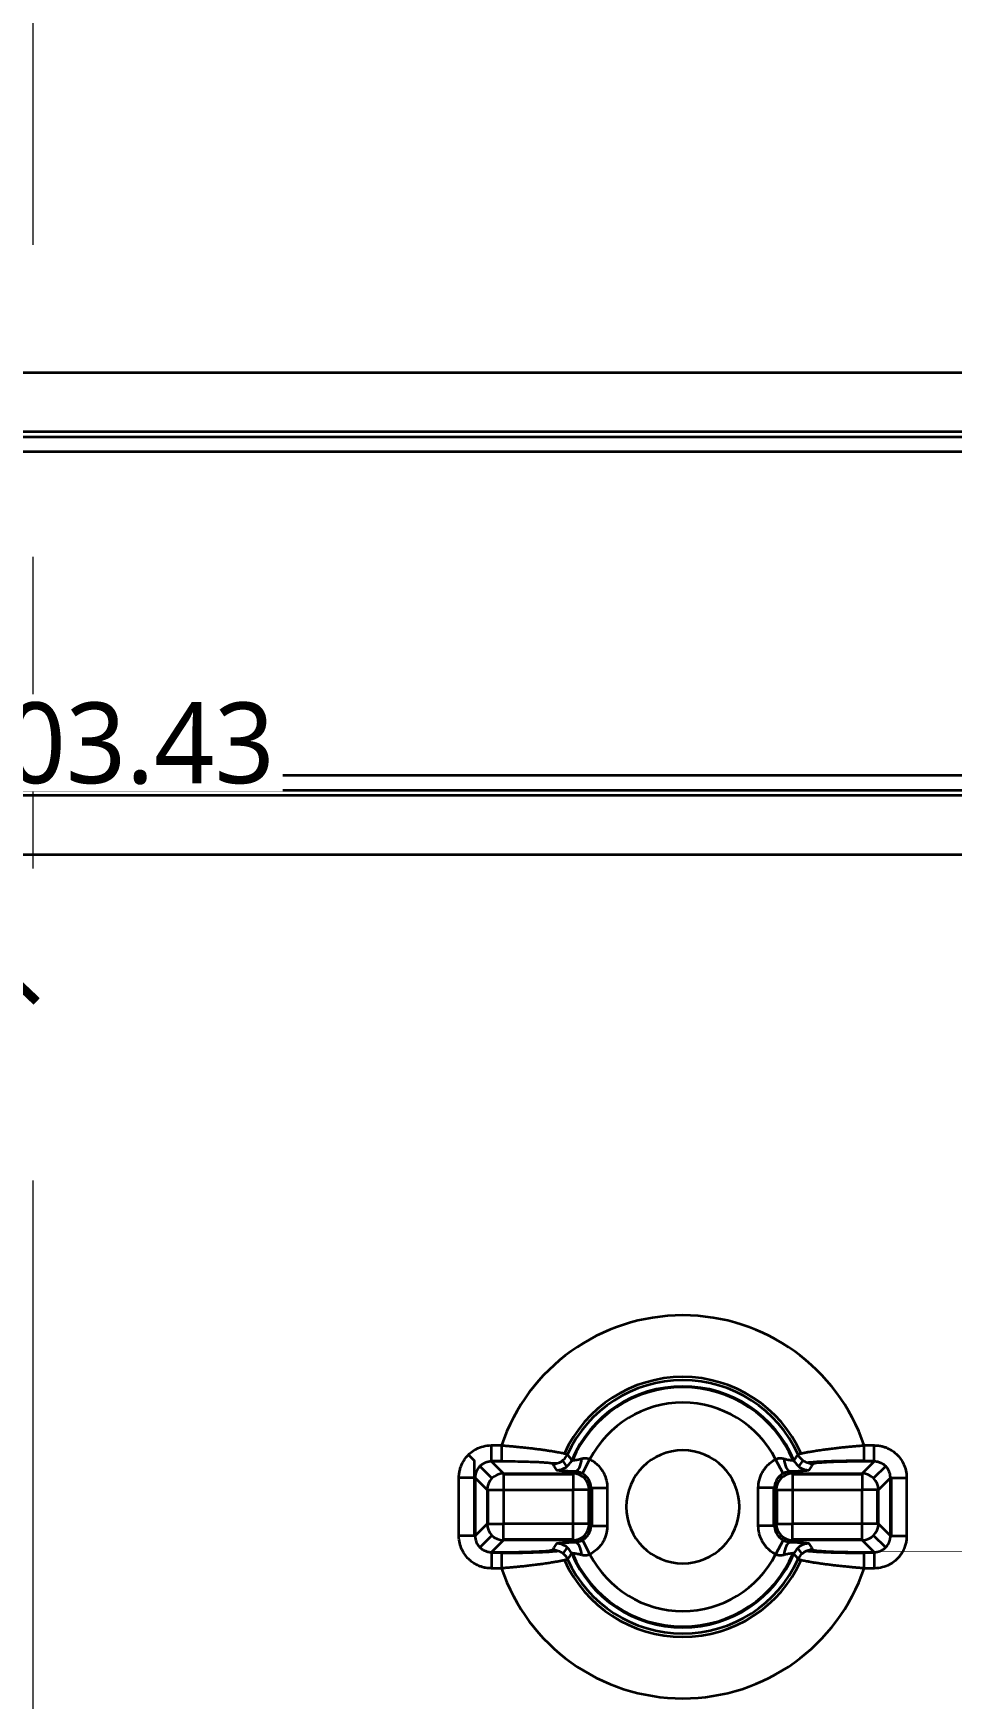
# Model space of a CAD drawing. Header units: millimetres. Extents: x -467 to 269, y 332 to 784.
# Drawn here: x -231.7 to -203.3, y 650.7 to 702.3 of the extents above; entities that cross this region are included whole.
import ezdxf

# ---------------------------------------------------------------- set-up
doc = ezdxf.new("R2010")
doc.units = ezdxf.units.MM
doc.linetypes.add('CENTER', pattern=[50.8, 31.75, -6.35, 6.35, -6.35])
doc.layers.add('1', color=7, linetype='Continuous', true_color=0xffffff)
doc.layers.add('10', color=7, linetype='Continuous', true_color=0xffffff)
doc.layers.add('dim', color=82, linetype='Continuous', lineweight=9)
doc.styles.add('Capful-A', font='')
doc.styles.get('Capful-A').set_extended_font_data('Microsoft YaHei')
doc.dimstyles.new('Capful-A-1.0', dxfattribs={"dimtxt": 2.5, "dimasz": 2.5, "dimexe": 1.5, "dimexo": 1, "dimgap": 1.5, "dimtad": 0, "dimdsep": 46, "dimtxsty": 'Capful-A', "dimcen": 0, "dimclrt": 2, "dimazin": 2, "dimtfac": 1, "dimtmove": 0, "dimatfit": 3, "dimfxl": 0, "dimtolj": 1, "dimtzin": 0, "dimarcsym": 0})
doc.dimstyles.new('Capful-A-2.5', dxfattribs={"dimscale": 2.5, "dimtxt": 2.5, "dimasz": 2.5, "dimexe": 1.5, "dimexo": 1, "dimgap": 1.5, "dimtad": 0, "dimdsep": 46, "dimtxsty": 'Capful-A', "dimcen": 0, "dimclrt": 7, "dimazin": 2, "dimtfac": 1, "dimtmove": 0, "dimatfit": 3, "dimfxl": 0, "dimtolj": 1, "dimtzin": 0, "dimarcsym": 0})

# ---------------------------------------------------------------- blocks, each defined once
blk = doc.blocks.new('*D29')
at = {"layer": 'Defpoints', "color": 0, "transparency": 16777216}
for p in [(-243.057, 681.502), (-240.517, 679.094)]:
    blk.add_point(p, dxfattribs=at)
at = {"layer": 'dim', "color": 0, "lineweight": -2, "transparency": 16777216}
for p, q in [((-244.509, 682.877), (-245.961, 684.253)), ((-243.057, 681.502), (-240.517, 679.094)), ((-237.613, 676.343), (-239.065, 677.719))]:
    blk.add_line(p, q, dxfattribs=at)
at = {"layer": 'dim', "color": 0, "transparency": 16777216}
blk.add_solid([(-244.28, 683.119), (-244.739, 682.635), (-243.057, 681.502)], dxfattribs=at)
at = {"layer": 'dim', "color": 2, "transparency": 16777216, "insert": (-234.819, 673.697), "char_height": 2.5, "attachment_point": 5, "rotation": 316.5464, "style": 'Capful-A', "bg_fill": 3, "box_fill_scale": 1.1, "bg_fill_color": 256, "bg_fill_true_color": 13158600, "bg_fill_transparency": 0}
blk.add_mtext('\\A1;∅3.5', dxfattribs=at)
at = {"layer": 'dim', "color": 0, "transparency": 16777216}
blk.add_solid([(-238.836, 677.961), (-239.294, 677.477), (-240.517, 679.094)], dxfattribs=at)
blk = doc.blocks.new('*D33')
at = {"layer": 'Defpoints', "color": 0, "transparency": 16777216}
for p in [(-231.737, 766.87), (-231.737, 576.87)]:
    blk.add_point(p, dxfattribs=at)
at = {"layer": 'dim', "color": 0, "lineweight": -2, "transparency": 16777216}
blk.add_line((-231.737, 768.12), (-231.737, 777.097), dxfattribs=at)
at = {"layer": 'dim', "color": 7, "transparency": 16777216, "insert": (-231.737, 780.409), "char_height": 6.25, "attachment_point": 5, "rotation": 90, "style": 'Capful-A', "bg_fill": 3, "box_fill_scale": 1.1, "bg_fill_color": 256, "bg_fill_true_color": 13158600, "bg_fill_transparency": 0}
blk.add_mtext('\\A1;0', dxfattribs=at)
at = {"layer": 'Defpoints', "color": 0, "transparency": 16777216}
blk.add_point((-231.737, 777.097), dxfattribs=at)
blk = doc.blocks.new('*D34')
at = {"layer": 'Defpoints', "color": 0, "transparency": 16777216}
for p in [(-236.946, 680.298), (-231.737, 576.87)]:
    blk.add_point(p, dxfattribs=at)
at = {"layer": 'dim', "color": 0, "lineweight": -2, "transparency": 16777216}
blk.add_line((-236.447, 680.298), (-234.811, 680.298), dxfattribs=at)
at = {"layer": 'dim', "color": 2, "transparency": 16777216, "insert": (-229.361, 680.298), "char_height": 2.5, "attachment_point": 5, "style": 'Capful-A', "bg_fill": 3, "box_fill_scale": 1.1, "bg_fill_color": 256, "bg_fill_true_color": 13158600, "bg_fill_transparency": 0}
blk.add_mtext('\\A1;103.43', dxfattribs=at)
at = {"layer": 'Defpoints', "color": 0, "transparency": 16777216}
blk.add_point((-234.811, 680.298), dxfattribs=at)
blk = doc.blocks.new('*D38')
at = {"layer": 'Defpoints', "color": 0, "transparency": 16777216}
for p in [(-186.512, 680.298), (-231.737, 576.87)]:
    blk.add_point(p, dxfattribs=at)
at = {"layer": 'dim', "color": 0, "lineweight": -2, "transparency": 16777216}
blk.add_line((-186.012, 680.298), (-179.258, 680.298), dxfattribs=at)
at = {"layer": 'dim', "color": 2, "transparency": 16777216, "insert": (-173.808, 680.298), "char_height": 2.5, "attachment_point": 5, "style": 'Capful-A', "bg_fill": 3, "box_fill_scale": 1.1, "bg_fill_color": 256, "bg_fill_true_color": 13158600, "bg_fill_transparency": 0}
blk.add_mtext('\\A1;103.43', dxfattribs=at)
at = {"layer": 'Defpoints', "color": 0, "transparency": 16777216}
blk.add_point((-179.258, 680.298), dxfattribs=at)
blk = doc.blocks.new('*D39')
at = {"layer": 'Defpoints', "color": 0, "transparency": 16777216}
for p in [(-186.512, 680.298), (-231.737, 576.87)]:
    blk.add_point(p, dxfattribs=at)
at = {"layer": 'dim', "color": 0, "lineweight": -2, "transparency": 16777216}
blk.add_line((-186.512, 680.798), (-186.512, 688.288), dxfattribs=at)
at = {"layer": 'dim', "color": 2, "transparency": 16777216, "insert": (-186.512, 692.926), "char_height": 2.5, "attachment_point": 5, "rotation": 90, "style": 'Capful-A', "bg_fill": 3, "box_fill_scale": 1.1, "bg_fill_color": 256, "bg_fill_true_color": 13158600, "bg_fill_transparency": 0}
blk.add_mtext('\\A1;45.23', dxfattribs=at)
at = {"layer": 'Defpoints', "color": 0, "transparency": 16777216}
blk.add_point((-186.512, 688.288), dxfattribs=at)

msp = doc.modelspace()

# ---------------------------------------------------------------- linework, layer by layer
at = {"layer": '1', "color": 1, "linetype": 'CENTER', "lineweight": 18, "ltscale": 1.52}
msp.add_line((-231.737, 386.87), (-231.737, 766.87), dxfattribs=at)
at = {"layer": '10', "color": 7, "linetype": 'Continuous', "lineweight": 35}
for p, q in [((-287.829, 691.784), (-175.645, 691.784)), ((-175.645, 689.942), (-287.829, 689.942)), ((-175.645, 689.782), (-287.829, 689.782)), ((-175.645, 689.324), (-287.829, 689.324)), ((-192.43, 679.312), (-236.99, 679.312)), ((-237.287, 678.854), (-192.336, 678.854)), ((-192.294, 678.693), (-237.367, 678.693)), ((-191.424, 676.852), (-239.087, 676.852)), ((-218.271, 658.29), (-218.088, 658.107)), ((-218.088, 655.781), (-218.088, 658.107)), ((-217.562, 658.584), (-217.251, 658.584)), ((-217.562, 658.107), (-217.251, 658.107)), ((-217.251, 658.584), (-217.251, 658.082)), ((-215.221, 657.929), (-215.35, 658.117)), ((-214.743, 657.708), (-214.509, 658.152)), ((-208.531, 657.708), (-208.765, 658.152)), ((-207.924, 658.118), (-208.053, 657.929)), ((-206.023, 658.584), (-205.712, 658.584)), ((-206.023, 658.082), (-206.023, 658.584)), ((-206.023, 658.107), (-205.712, 658.107)), ((-205.712, 658.082), (-205.712, 658.584)), ((-217.917, 657.936), (-217.545, 657.563)), ((-217.562, 658.082), (-217.19, 657.71)), ((-217.251, 658.082), (-217.562, 658.082)), ((-217.19, 657.71), (-215.033, 657.71)), ((-217.19, 657.71), (-217.19, 657.209)), ((-215.033, 657.685), (-217.19, 657.685)), ((-215.536, 658.024), (-215.701, 658.021)), ((-215.033, 657.71), (-214.972, 657.772)), ((-215.033, 657.71), (-215.033, 657.209)), ((-214.679, 657.563), (-214.622, 657.619)), ((-208.652, 657.62), (-208.595, 657.563)), ((-208.302, 657.772), (-208.241, 657.71)), ((-208.241, 657.71), (-206.084, 657.71)), ((-208.241, 657.71), (-208.241, 657.209)), ((-206.084, 657.685), (-208.241, 657.685)), ((-206.084, 657.71), (-205.712, 658.082)), ((-206.084, 657.71), (-206.084, 657.209)), ((-205.712, 658.082), (-206.023, 658.082)), ((-205.357, 657.936), (-205.73, 657.563)), ((-218.565, 655.781), (-218.565, 657.58)), ((-218.063, 657.58), (-218.565, 657.58)), ((-218.063, 657.58), (-217.692, 657.209)), ((-218.063, 657.58), (-218.063, 655.781)), ((-217.692, 657.209), (-217.692, 656.152)), ((-217.692, 657.209), (-217.19, 657.209)), ((-217.667, 657.209), (-217.667, 656.152)), ((-217.19, 657.209), (-215.033, 657.209)), ((-217.19, 657.209), (-217.19, 656.152)), ((-214.531, 657.209), (-215.033, 657.209)), ((-215.033, 656.152), (-215.033, 657.209)), ((-214.556, 657.209), (-214.556, 656.152)), ((-214.531, 657.209), (-214.476, 657.264)), ((-214.531, 656.152), (-214.531, 657.209)), ((-214.476, 656.097), (-214.476, 657.264)), ((-214.476, 657.264), (-213.974, 657.264)), ((-214.451, 657.264), (-214.451, 656.097)), ((-213.974, 657.264), (-213.974, 656.097)), ((-209.3, 656.097), (-209.3, 657.264)), ((-208.798, 657.264), (-209.3, 657.264)), ((-208.823, 656.097), (-208.823, 657.264)), ((-208.798, 657.264), (-208.743, 657.209)), ((-208.798, 657.264), (-208.798, 656.097)), ((-208.743, 657.209), (-208.743, 656.152)), ((-208.743, 657.209), (-208.241, 657.209)), ((-208.718, 656.152), (-208.718, 657.209)), ((-208.241, 657.209), (-206.084, 657.209)), ((-208.241, 657.209), (-208.241, 656.152)), ((-206.084, 656.152), (-206.084, 657.209)), ((-205.582, 657.209), (-206.084, 657.209)), ((-205.607, 656.152), (-205.607, 657.209)), ((-205.582, 657.209), (-205.211, 657.58)), ((-205.582, 656.152), (-205.582, 657.209)), ((-205.211, 657.58), (-204.709, 657.58)), ((-205.211, 655.781), (-205.211, 657.58)), ((-205.186, 657.58), (-205.186, 655.781)), ((-204.709, 657.58), (-204.709, 655.781)), ((-217.692, 656.152), (-218.063, 655.781)), ((-217.692, 656.152), (-217.19, 656.152)), ((-217.19, 655.65), (-217.19, 656.152)), ((-215.033, 656.152), (-217.19, 656.152)), ((-215.033, 655.65), (-215.033, 656.152)), ((-214.531, 656.152), (-215.033, 656.152)), ((-214.476, 656.097), (-214.531, 656.152)), ((-214.476, 656.097), (-213.974, 656.097)), ((-208.798, 656.097), (-209.3, 656.097)), ((-208.743, 656.152), (-208.798, 656.097)), ((-208.743, 656.152), (-208.241, 656.152)), ((-206.084, 656.152), (-208.241, 656.152)), ((-208.241, 655.65), (-208.241, 656.152)), ((-205.582, 656.152), (-206.084, 656.152)), ((-206.084, 655.65), (-206.084, 656.152)), ((-205.211, 655.781), (-205.582, 656.152)), ((-218.063, 655.781), (-218.565, 655.781)), ((-217.917, 655.425), (-217.545, 655.798)), ((-217.19, 655.65), (-217.562, 655.279)), ((-217.19, 655.675), (-215.033, 655.675)), ((-215.033, 655.65), (-217.19, 655.65)), ((-214.972, 655.589), (-215.033, 655.65)), ((-214.743, 655.653), (-214.509, 655.209)), ((-214.622, 655.741), (-214.679, 655.798)), ((-208.531, 655.653), (-208.765, 655.209)), ((-208.595, 655.798), (-208.652, 655.741)), ((-208.241, 655.65), (-208.302, 655.589)), ((-208.241, 655.675), (-206.084, 655.675)), ((-206.084, 655.65), (-208.241, 655.65)), ((-205.712, 655.279), (-206.084, 655.65)), ((-205.357, 655.425), (-205.73, 655.798)), ((-205.211, 655.781), (-204.709, 655.781)), ((-217.562, 655.279), (-217.251, 655.279)), ((-217.562, 655.279), (-217.562, 654.777)), ((-217.251, 655.254), (-217.562, 655.254)), ((-217.251, 655.279), (-217.251, 654.777)), ((-215.342, 655.237), (-215.206, 655.419)), ((-208.089, 655.4), (-207.949, 655.223)), ((-206.023, 655.279), (-205.712, 655.279)), ((-206.023, 654.777), (-206.023, 655.279)), ((-205.712, 655.254), (-206.023, 655.254)), ((-217.251, 654.777), (-217.562, 654.777)), ((-205.712, 654.777), (-206.023, 654.777))]:
    msp.add_line(p, q, dxfattribs=at)
for radius, start, end in [(5.927, 18.7286, 161.2714), (4.02, 24.2769, 155.7194), (3.92, 24.4228, 155.5772), (3.729, 22.7647, 157.2348), (3.704, 22.8464, 157.1536), (3.227, 27.1239, 152.8762), (1.75, 0, 180), (1.75, 180, 0), (4.02, 204.2769, 335.7194), (3.92, 204.4228, 335.5772), (3.729, 202.7647, 337.2348), (3.704, 202.8464, 337.1536), (3.227, 207.1239, 332.8762), (5.927, 198.7286, 341.2714)]:
    msp.add_arc((-211.637, 656.68), radius, start, end, dxfattribs=at)
for centre, major_axis, ratio, start_param, end_param in [((-215.663, 658.509), (-0.422, -0.272), 0.998062, 0.99941, 2.142183), ((-215.538, 658.318), (-0.418, -0.278), 0.998026, 0.984969, 2.156617), ((-214.972, 658.274), (-0.013, -0.502), 0.433613, 0.058113, 1.379274), ((-208.302, 658.274), (0.013, -0.502), 0.433613, 4.903911, 6.225073), ((-207.736, 658.318), (0.418, -0.278), 0.998026, 4.126565, 5.298213), ((-217.19, 657.209), (0.355, 0.355), 0.997265, 0.786768, 2.354825), ((-215.033, 657.209), (-0.355, 0.355), 0.997265, 3.92836, 5.496418), ((-208.241, 657.209), (0.355, 0.355), 0.997265, 0.786768, 2.354825), ((-206.084, 657.209), (-0.355, 0.355), 0.997265, 3.92836, 5.496418), ((-217.19, 656.152), (0.355, -0.355), 0.997265, 3.92836, 5.496418), ((-215.033, 656.152), (-0.355, -0.355), 0.997265, 0.786768, 2.354825), ((-208.241, 656.152), (0.355, -0.355), 0.997265, 3.92836, 5.496418), ((-206.084, 656.152), (-0.355, -0.355), 0.997265, 0.786768, 2.354825), ((-215.538, 655.043), (-0.418, 0.278), 0.998026, 4.126565, 5.298213), ((-214.972, 655.087), (-0.013, 0.502), 0.433613, 4.903911, 6.225073), ((-208.302, 655.087), (0.013, 0.502), 0.433613, 0.058113, 1.379274), ((-207.736, 655.043), (0.418, 0.278), 0.998026, 0.984969, 2.156617), ((-207.611, 654.852), (0.422, 0.272), 0.998062, 0.99941, 2.142183)]:
    msp.add_ellipse(centre, major_axis=major_axis, ratio=ratio, start_param=start_param, end_param=end_param, dxfattribs=at)
for points, degree in [([(-218.565, 657.58), (-218.565, 657.614), (-218.562, 657.686), (-218.543, 657.805), (-218.504, 657.934), (-218.441, 658.072), (-218.347, 658.214), (-218.215, 658.351), (-218.04, 658.472), (-217.817, 658.561), (-217.651, 658.584), (-217.562, 658.584)], 3), ([(-215.206, 658.301), (-215.192, 658.281), (-215.163, 658.242), (-215.12, 658.183), (-215.09, 658.143), (-215.075, 658.123)], 3), ([(-215.075, 658.123), (-215.075, 658.122), (-215.071, 658.119), (-215.051, 658.118), (-215.014, 658.121), (-214.956, 658.129), (-214.873, 658.145), (-214.8, 658.162), (-214.76, 658.173)], 3), ([(-214.76, 658.173), (-214.744, 658.177), (-214.71, 658.184), (-214.659, 658.188), (-214.606, 658.185), (-214.555, 658.173), (-214.524, 658.16), (-214.509, 658.152)], 3), ([(-209.3, 657.264), (-209.3, 657.298), (-209.296, 657.37), (-209.277, 657.488), (-209.24, 657.617), (-209.177, 657.755), (-209.082, 657.897), (-208.947, 658.037), (-208.831, 658.117), (-208.765, 658.152)], 3), ([(-208.765, 658.152), (-208.751, 658.159), (-208.722, 658.172), (-208.672, 658.184), (-208.619, 658.188), (-208.567, 658.184), (-208.531, 658.177), (-208.514, 658.173)], 3), ([(-208.514, 658.173), (-208.499, 658.169), (-208.468, 658.161), (-208.421, 658.15), (-208.372, 658.14), (-208.322, 658.13), (-208.276, 658.123), (-208.236, 658.119), (-208.208, 658.118), (-208.199, 658.121), (-208.199, 658.123)], 3), ([(-205.712, 658.584), (-205.685, 658.584), (-205.628, 658.581), (-205.539, 658.57), (-205.444, 658.549), (-205.342, 658.515), (-205.234, 658.465), (-205.12, 658.395), (-205.005, 658.299), (-204.895, 658.172), (-204.799, 658.011), (-204.728, 657.814), (-204.709, 657.662), (-204.709, 657.58)], 3), ([(-215.663, 658.007), (-215.665, 658.01), (-215.675, 658.015), (-215.709, 658.024), (-215.767, 658.033), (-215.853, 658.042), (-215.974, 658.051), (-216.136, 658.06), (-216.342, 658.068), (-216.594, 658.075), (-216.895, 658.08), (-217.127, 658.082), (-217.251, 658.082)], 3), ([(-215.538, 657.816), (-215.552, 657.837), (-215.58, 657.88), (-215.622, 657.943), (-215.65, 657.986), (-215.663, 658.007)], 3), ([(-214.972, 657.772), (-215.042, 657.774), (-215.168, 657.778), (-215.316, 657.785), (-215.422, 657.793), (-215.49, 657.801), (-215.528, 657.809), (-215.537, 657.813), (-215.538, 657.816)], 3), ([(-214.743, 657.708), (-214.758, 657.716), (-214.789, 657.731), (-214.836, 657.748), (-214.884, 657.761), (-214.929, 657.769), (-214.958, 657.771), (-214.972, 657.772)], 3), ([(-214.922, 657.791), (-214.872, 657.756)], 1), ([(-208.531, 657.708), (-208.564, 657.691), (-208.623, 657.651), (-208.69, 657.581), (-208.737, 657.51), (-208.768, 657.441), (-208.787, 657.376), (-208.796, 657.317), (-208.798, 657.281), (-208.798, 657.264)], 3), ([(-208.302, 657.772), (-208.317, 657.771), (-208.348, 657.768), (-208.394, 657.76), (-208.442, 657.747), (-208.488, 657.729), (-208.517, 657.716), (-208.531, 657.708)], 3), ([(-208.402, 657.756), (-208.359, 657.796)], 1), ([(-207.736, 657.816), (-207.738, 657.813), (-207.754, 657.806), (-207.807, 657.798), (-207.88, 657.791), (-207.965, 657.785), (-208.053, 657.78), (-208.14, 657.777), (-208.224, 657.774), (-208.277, 657.773), (-208.302, 657.772)], 3), ([(-207.611, 658.007), (-207.624, 657.986), (-207.652, 657.943), (-207.694, 657.88), (-207.722, 657.837), (-207.736, 657.816)], 3), ([(-206.023, 658.082), (-206.121, 658.082), (-206.321, 658.081), (-206.644, 658.076), (-206.973, 658.067), (-207.285, 658.053), (-207.533, 658.032), (-207.605, 658.016), (-207.611, 658.007)], 3), ([(-205.211, 657.58), (-205.211, 657.62), (-205.22, 657.697), (-205.255, 657.796), (-205.303, 657.877), (-205.358, 657.94), (-205.416, 657.988), (-205.473, 658.023), (-205.527, 658.048), (-205.578, 658.065), (-205.626, 658.075), (-205.67, 658.081), (-205.699, 658.082), (-205.712, 658.082)], 3), ([(-213.974, 656.097), (-213.974, 656.063), (-213.978, 655.991), (-213.997, 655.873), (-214.035, 655.744), (-214.098, 655.606), (-214.193, 655.463), (-214.329, 655.322), (-214.444, 655.244), (-214.509, 655.209)], 3), ([(-217.562, 654.777), (-217.589, 654.777), (-217.646, 654.78), (-217.735, 654.791), (-217.83, 654.812), (-217.932, 654.846), (-218.04, 654.895), (-218.154, 654.966), (-218.269, 655.062), (-218.379, 655.189), (-218.475, 655.35), (-218.546, 655.547), (-218.565, 655.699), (-218.565, 655.781)], 3), ([(-218.063, 655.781), (-218.064, 655.74), (-218.054, 655.664), (-218.019, 655.565), (-217.971, 655.484), (-217.916, 655.421), (-217.858, 655.373), (-217.801, 655.338), (-217.747, 655.313), (-217.696, 655.296), (-217.648, 655.286), (-217.604, 655.28), (-217.575, 655.279), (-217.562, 655.279)], 3), ([(-215.663, 655.354), (-215.65, 655.375), (-215.622, 655.418), (-215.58, 655.481), (-215.552, 655.524), (-215.538, 655.545)], 3), ([(-215.538, 655.545), (-215.536, 655.548), (-215.52, 655.555), (-215.467, 655.563), (-215.394, 655.57), (-215.31, 655.576), (-215.221, 655.58), (-215.134, 655.584), (-215.051, 655.587), (-214.997, 655.588), (-214.972, 655.589)], 3), ([(-214.972, 655.589), (-214.957, 655.59), (-214.926, 655.593), (-214.88, 655.601), (-214.832, 655.614), (-214.786, 655.631), (-214.757, 655.645), (-214.743, 655.653)], 3), ([(-214.872, 655.605), (-214.915, 655.565)], 1), ([(-208.531, 655.653), (-208.516, 655.645), (-208.485, 655.63), (-208.438, 655.613), (-208.39, 655.6), (-208.345, 655.592), (-208.316, 655.59), (-208.302, 655.589)], 3), ([(-208.352, 655.57), (-208.402, 655.605)], 1), ([(-208.302, 655.589), (-208.232, 655.587), (-208.106, 655.583), (-207.958, 655.576), (-207.852, 655.568), (-207.784, 655.56), (-207.746, 655.552), (-207.737, 655.547), (-207.736, 655.545)], 3), ([(-207.736, 655.545), (-207.722, 655.524), (-207.694, 655.481), (-207.652, 655.418), (-207.624, 655.375), (-207.611, 655.354)], 3), ([(-204.709, 655.781), (-204.709, 655.747), (-204.712, 655.675), (-204.731, 655.556), (-204.77, 655.427), (-204.833, 655.289), (-204.927, 655.147), (-205.059, 655.01), (-205.234, 654.889), (-205.457, 654.8), (-205.623, 654.777), (-205.712, 654.777)], 3), ([(-217.251, 655.279), (-217.153, 655.279), (-216.953, 655.28), (-216.63, 655.285), (-216.301, 655.294), (-215.989, 655.308), (-215.742, 655.328), (-215.669, 655.345), (-215.663, 655.354)], 3), ([(-214.76, 655.188), (-214.775, 655.192), (-214.806, 655.2), (-214.853, 655.211), (-214.902, 655.221), (-214.952, 655.231), (-214.998, 655.238), (-215.038, 655.242), (-215.067, 655.243), (-215.075, 655.24), (-215.075, 655.238)], 3), ([(-214.509, 655.209), (-214.523, 655.202), (-214.553, 655.189), (-214.602, 655.177), (-214.655, 655.173), (-214.707, 655.177), (-214.743, 655.184), (-214.76, 655.188)], 3), ([(-208.514, 655.188), (-208.53, 655.184), (-208.564, 655.177), (-208.615, 655.173), (-208.668, 655.176), (-208.719, 655.188), (-208.75, 655.201), (-208.765, 655.209)], 3), ([(-208.199, 655.238), (-208.199, 655.239), (-208.203, 655.242), (-208.223, 655.243), (-208.26, 655.24), (-208.318, 655.232), (-208.401, 655.215), (-208.474, 655.198), (-208.514, 655.188)], 3), ([(-208.068, 655.06), (-208.082, 655.079), (-208.111, 655.119), (-208.154, 655.178), (-208.184, 655.218), (-208.199, 655.238)], 3), ([(-207.611, 655.354), (-207.609, 655.351), (-207.599, 655.346), (-207.565, 655.337), (-207.508, 655.328), (-207.422, 655.319), (-207.3, 655.31), (-207.138, 655.301), (-206.932, 655.293), (-206.68, 655.286), (-206.379, 655.28), (-206.147, 655.279), (-206.023, 655.279)], 3)]:
    msp.add_open_spline(points, degree=degree, dxfattribs=at)
for points in [[(-217.562, 658.082), (-217.562, 658.097), (-217.562, 658.301), (-217.562, 658.584)], [(-205.712, 655.279), (-205.712, 655.264), (-205.712, 655.06), (-205.712, 654.777)]]:
    msp.add_rational_spline(points, [1.1591729341, 0.946941439754, 0.946942355305, 1.15917568075], degree=3, dxfattribs=at)
for points, knots in [([(-217.251, 658.584), (-217.243, 658.583), (-217.227, 658.582), (-217.203, 658.58), (-217.179, 658.578), (-217.155, 658.576), (-217.131, 658.574), (-217.107, 658.572), (-217.082, 658.57), (-217.058, 658.568), (-217.034, 658.566), (-217.01, 658.564), (-216.985, 658.561), (-216.961, 658.559), (-216.937, 658.557), (-216.912, 658.555), (-216.888, 658.553), (-216.864, 658.55), (-216.805, 658.545), (-216.702, 658.535), (-216.541, 658.518), (-216.383, 658.501), (-216.227, 658.482), (-216.093, 658.465), (-215.964, 658.448), (-215.843, 658.431), (-215.726, 658.413), (-215.612, 658.395), (-215.513, 658.377), (-215.429, 658.361), (-215.359, 658.347), (-215.316, 658.337), (-215.292, 658.331), (-215.28, 658.328), (-215.268, 658.325), (-215.258, 658.322), (-215.248, 658.319), (-215.24, 658.317), (-215.232, 658.314), (-215.226, 658.312), (-215.22, 658.309), (-215.215, 658.307), (-215.211, 658.305), (-215.208, 658.303), (-215.207, 658.302), (-215.206, 658.301)], [0, 0, 0, 0, 0.007723, 0.015466, 0.023229, 0.031012, 0.038816, 0.046639, 0.054483, 0.062347, 0.070231, 0.078135, 0.086059, 0.094003, 0.101967, 0.109951, 0.117955, 0.125979, 0.134023, 0.175991, 0.228292, 0.298038, 0.340786, 0.39891, 0.450205, 0.494703, 0.553254, 0.609159, 0.665485, 0.719732, 0.771933, 0.822119, 0.836012, 0.849867, 0.863687, 0.87747, 0.891218, 0.904931, 0.91861, 0.932256, 0.945869, 0.959449, 0.972997, 0.986514, 1, 1, 1, 1]), ([(-214.509, 658.152), (-214.469, 658.131), (-214.39, 658.082), (-214.277, 657.989), (-214.167, 657.864), (-214.066, 657.701), (-213.993, 657.498), (-213.974, 657.345), (-213.974, 657.264)], [0, 0, 0, 0, 0.166656, 0.333325, 0.499993, 0.666662, 0.833331, 1, 1, 1, 1]), ([(-208.199, 658.123), (-208.188, 658.138), (-208.166, 658.167), (-208.133, 658.211), (-208.1, 658.256), (-208.079, 658.286), (-208.068, 658.301)], [0, 0, 0, 0, 0.246007, 0.494676, 0.746007, 1, 1, 1, 1]), ([(-208.068, 658.301), (-208.067, 658.302), (-208.067, 658.302), (-208.065, 658.303), (-208.064, 658.304), (-208.062, 658.305), (-208.06, 658.306), (-208.058, 658.308), (-208.055, 658.309), (-208.052, 658.31), (-208.049, 658.311), (-208.046, 658.313), (-208.042, 658.314), (-208.038, 658.315), (-208.033, 658.317), (-208.029, 658.318), (-208.024, 658.32), (-208.019, 658.321), (-208.013, 658.323), (-208.007, 658.324), (-208.001, 658.326), (-207.995, 658.328), (-207.988, 658.329), (-207.981, 658.331), (-207.974, 658.333), (-207.966, 658.335), (-207.958, 658.337), (-207.95, 658.338), (-207.942, 658.34), (-207.933, 658.342), (-207.924, 658.344), (-207.914, 658.347), (-207.904, 658.349), (-207.894, 658.351), (-207.884, 658.353), (-207.873, 658.355), (-207.862, 658.357), (-207.851, 658.36), (-207.839, 658.362), (-207.827, 658.364), (-207.815, 658.367), (-207.776, 658.374), (-207.702, 658.388), (-207.577, 658.408), (-207.425, 658.432), (-207.269, 658.454), (-207.106, 658.475), (-206.978, 658.491), (-206.866, 658.503), (-206.785, 658.513), (-206.703, 658.522), (-206.626, 658.53), (-206.556, 658.537), (-206.494, 658.543), (-206.434, 658.548), (-206.376, 658.554), (-206.319, 658.559), (-206.265, 658.564), (-206.213, 658.568), (-206.162, 658.573), (-206.114, 658.576), (-206.068, 658.58), (-206.038, 658.583), (-206.023, 658.584)], [0, 0, 0, 0, 0.007255, 0.014532, 0.021832, 0.029154, 0.036498, 0.043865, 0.051255, 0.058667, 0.066102, 0.073561, 0.081042, 0.088546, 0.096074, 0.103625, 0.1112, 0.118798, 0.12642, 0.134065, 0.141734, 0.149428, 0.157145, 0.164886, 0.172652, 0.180441, 0.188256, 0.196094, 0.203957, 0.211845, 0.219758, 0.227696, 0.235659, 0.243646, 0.251659, 0.259698, 0.267762, 0.275851, 0.283966, 0.292107, 0.300274, 0.308467, 0.36755, 0.432033, 0.501971, 0.577429, 0.627854, 0.6911, 0.719429, 0.747781, 0.776156, 0.804556, 0.8259, 0.846532, 0.866452, 0.885659, 0.904149, 0.921923, 0.93898, 0.955316, 0.970933, 0.985828, 1, 1, 1, 1]), ([(-207.611, 658.007), (-207.633, 658.007), (-207.657, 658.009), (-207.703, 658.015), (-207.727, 658.02), (-207.773, 658.034), (-207.796, 658.042), (-207.841, 658.062), (-207.862, 658.074), (-207.904, 658.101), (-207.923, 658.116), (-207.96, 658.148), (-207.977, 658.165), (-208.008, 658.202), (-208.022, 658.221), (-208.047, 658.261), (-208.058, 658.281), (-208.068, 658.301)], [0, 0, 0, 0, 0.125, 0.125, 0.25, 0.25, 0.375, 0.375, 0.5, 0.5, 0.625, 0.625, 0.75, 0.75, 0.875, 0.875, 1, 1, 1, 1]), ([(-206.023, 658.107), (-206.148, 658.106), (-206.272, 658.105), (-206.651, 658.1), (-206.9, 658.094), (-207.332, 658.078), (-207.521, 658.068), (-207.711, 658.052), (-207.756, 658.047), (-207.795, 658.043)], [0, 0, 0, 0, 0.164985, 0.164985, 0.518781, 0.518781, 0.872576, 0.872576, 1, 1, 1, 1]), ([(-217.562, 658.082), (-217.569, 658.082), (-217.584, 658.082), (-217.606, 658.08), (-217.628, 658.078), (-217.65, 658.074), (-217.672, 658.07), (-217.693, 658.065), (-217.714, 658.059), (-217.734, 658.052), (-217.755, 658.044), (-217.774, 658.035), (-217.793, 658.026), (-217.812, 658.016), (-217.83, 658.005), (-217.848, 657.993), (-217.865, 657.981), (-217.881, 657.968), (-217.897, 657.955), (-217.912, 657.94), (-217.927, 657.926), (-217.941, 657.91), (-217.954, 657.895), (-217.966, 657.879), (-217.976, 657.865), (-217.983, 657.854), (-217.988, 657.845), (-217.994, 657.837), (-217.999, 657.829), (-218.003, 657.82), (-218.008, 657.811), (-218.012, 657.802), (-218.017, 657.793), (-218.021, 657.784), (-218.025, 657.775), (-218.029, 657.765), (-218.032, 657.756), (-218.036, 657.746), (-218.039, 657.736), (-218.042, 657.726), (-218.045, 657.716), (-218.048, 657.706), (-218.05, 657.696), (-218.052, 657.686), (-218.055, 657.676), (-218.056, 657.665), (-218.058, 657.655), (-218.06, 657.644), (-218.061, 657.634), (-218.062, 657.623), (-218.063, 657.612), (-218.063, 657.602), (-218.063, 657.591), (-218.063, 657.584), (-218.063, 657.58)], [0, 0, 0, 0, 0.028392, 0.056651, 0.084779, 0.112776, 0.140643, 0.168381, 0.19599, 0.223472, 0.250827, 0.278056, 0.305161, 0.332141, 0.358998, 0.385732, 0.412346, 0.438838, 0.465212, 0.491466, 0.517603, 0.543624, 0.569529, 0.595319, 0.620996, 0.633371, 0.645795, 0.658268, 0.670789, 0.68336, 0.69598, 0.708649, 0.721367, 0.734135, 0.746952, 0.759819, 0.772735, 0.785701, 0.798717, 0.811783, 0.824899, 0.838065, 0.851282, 0.864548, 0.877865, 0.891233, 0.904651, 0.91812, 0.931639, 0.945209, 0.958831, 0.972503, 0.986226, 1, 1, 1, 1]), ([(-214.476, 657.264), (-214.476, 657.268), (-214.476, 657.276), (-214.476, 657.289), (-214.477, 657.301), (-214.478, 657.313), (-214.48, 657.326), (-214.481, 657.338), (-214.483, 657.35), (-214.485, 657.362), (-214.488, 657.374), (-214.491, 657.386), (-214.494, 657.397), (-214.497, 657.409), (-214.501, 657.421), (-214.504, 657.432), (-214.509, 657.443), (-214.513, 657.455), (-214.518, 657.466), (-214.522, 657.477), (-214.528, 657.487), (-214.533, 657.498), (-214.539, 657.509), (-214.545, 657.519), (-214.551, 657.529), (-214.557, 657.539), (-214.564, 657.549), (-214.57, 657.558), (-214.577, 657.568), (-214.585, 657.577), (-214.592, 657.586), (-214.599, 657.595), (-214.607, 657.604), (-214.615, 657.612), (-214.623, 657.621), (-214.632, 657.629), (-214.64, 657.637), (-214.649, 657.644), (-214.658, 657.652), (-214.667, 657.659), (-214.676, 657.666), (-214.685, 657.673), (-214.694, 657.679), (-214.704, 657.685), (-214.713, 657.692), (-214.723, 657.697), (-214.733, 657.703), (-214.74, 657.707), (-214.743, 657.708)], [0, 0, 0, 0, 0.02278, 0.045511, 0.068192, 0.090825, 0.113409, 0.135944, 0.158431, 0.18087, 0.203261, 0.225604, 0.247899, 0.270148, 0.292349, 0.314503, 0.33661, 0.358671, 0.380686, 0.402655, 0.424578, 0.446455, 0.468287, 0.490073, 0.511815, 0.533512, 0.555165, 0.576773, 0.598337, 0.619857, 0.641334, 0.662767, 0.684158, 0.705505, 0.72681, 0.748072, 0.769292, 0.79047, 0.811607, 0.832702, 0.853756, 0.874769, 0.895741, 0.916673, 0.937564, 0.958416, 0.979228, 1, 1, 1, 1]), ([(-214.743, 655.653), (-214.74, 655.654), (-214.734, 655.657), (-214.726, 655.662), (-214.717, 655.667), (-214.709, 655.672), (-214.701, 655.678), (-214.692, 655.683), (-214.684, 655.689), (-214.676, 655.695), (-214.668, 655.701), (-214.661, 655.707), (-214.653, 655.713), (-214.645, 655.72), (-214.638, 655.726), (-214.63, 655.733), (-214.623, 655.74), (-214.616, 655.748), (-214.609, 655.755), (-214.602, 655.762), (-214.596, 655.77), (-214.589, 655.778), (-214.583, 655.786), (-214.577, 655.794), (-214.571, 655.802), (-214.565, 655.81), (-214.559, 655.819), (-214.553, 655.827), (-214.548, 655.836), (-214.543, 655.845), (-214.538, 655.854), (-214.533, 655.863), (-214.528, 655.872), (-214.524, 655.882), (-214.519, 655.891), (-214.515, 655.901), (-214.511, 655.91), (-214.508, 655.92), (-214.504, 655.93), (-214.501, 655.94), (-214.497, 655.95), (-214.495, 655.96), (-214.492, 655.97), (-214.489, 655.98), (-214.487, 655.991), (-214.485, 656.001), (-214.483, 656.012), (-214.481, 656.022), (-214.48, 656.033), (-214.479, 656.043), (-214.478, 656.054), (-214.477, 656.065), (-214.476, 656.075), (-214.476, 656.086), (-214.476, 656.093), (-214.476, 656.097)], [0, 0, 0, 0, 0.01801, 0.03605, 0.05412, 0.072221, 0.090353, 0.108516, 0.12671, 0.144936, 0.163193, 0.181481, 0.199802, 0.218154, 0.236539, 0.254956, 0.273405, 0.291887, 0.310402, 0.328949, 0.34753, 0.366144, 0.384791, 0.403472, 0.422187, 0.440935, 0.459717, 0.478534, 0.497384, 0.51627, 0.535189, 0.554144, 0.573133, 0.592157, 0.611217, 0.630311, 0.649442, 0.668607, 0.687809, 0.707046, 0.726319, 0.745629, 0.764975, 0.784357, 0.803775, 0.823231, 0.842723, 0.862252, 0.881818, 0.901421, 0.921062, 0.94074, 0.960455, 0.980209, 1, 1, 1, 1]), ([(-208.765, 655.209), (-208.804, 655.23), (-208.883, 655.278), (-208.997, 655.372), (-209.108, 655.498), (-209.208, 655.662), (-209.281, 655.864), (-209.3, 656.016), (-209.3, 656.097)], [0, 0, 0, 0, 0.166656, 0.333324, 0.499993, 0.666662, 0.833331, 1, 1, 1, 1]), ([(-208.798, 656.097), (-208.798, 656.093), (-208.798, 656.084), (-208.798, 656.072), (-208.797, 656.06), (-208.796, 656.047), (-208.795, 656.035), (-208.793, 656.023), (-208.791, 656.011), (-208.789, 655.999), (-208.786, 655.987), (-208.784, 655.975), (-208.78, 655.963), (-208.777, 655.952), (-208.774, 655.94), (-208.77, 655.929), (-208.766, 655.917), (-208.761, 655.906), (-208.756, 655.895), (-208.752, 655.884), (-208.746, 655.873), (-208.741, 655.863), (-208.735, 655.852), (-208.729, 655.842), (-208.723, 655.832), (-208.717, 655.822), (-208.71, 655.812), (-208.704, 655.802), (-208.697, 655.793), (-208.69, 655.784), (-208.682, 655.775), (-208.675, 655.766), (-208.667, 655.757), (-208.659, 655.749), (-208.651, 655.74), (-208.642, 655.732), (-208.634, 655.724), (-208.625, 655.717), (-208.616, 655.709), (-208.607, 655.702), (-208.598, 655.695), (-208.589, 655.688), (-208.58, 655.682), (-208.57, 655.675), (-208.561, 655.669), (-208.551, 655.663), (-208.541, 655.658), (-208.534, 655.654), (-208.531, 655.653)], [0, 0, 0, 0, 0.022782, 0.045514, 0.068197, 0.09083, 0.113415, 0.135952, 0.15844, 0.18088, 0.203271, 0.225615, 0.247912, 0.270161, 0.292363, 0.314517, 0.336625, 0.358687, 0.380702, 0.402671, 0.424594, 0.446472, 0.468304, 0.490091, 0.511832, 0.533529, 0.555182, 0.57679, 0.598354, 0.619874, 0.64135, 0.662783, 0.684173, 0.70552, 0.726824, 0.748085, 0.769305, 0.790482, 0.811618, 0.832712, 0.853765, 0.874776, 0.895748, 0.916678, 0.937568, 0.958419, 0.979229, 1, 1, 1, 1]), ([(-205.712, 655.279), (-205.705, 655.279), (-205.69, 655.279), (-205.668, 655.281), (-205.646, 655.283), (-205.624, 655.286), (-205.602, 655.291), (-205.581, 655.296), (-205.56, 655.302), (-205.54, 655.309), (-205.52, 655.317), (-205.5, 655.325), (-205.481, 655.335), (-205.462, 655.345), (-205.444, 655.356), (-205.426, 655.368), (-205.409, 655.38), (-205.393, 655.393), (-205.377, 655.406), (-205.362, 655.421), (-205.347, 655.435), (-205.333, 655.45), (-205.32, 655.466), (-205.308, 655.482), (-205.298, 655.496), (-205.291, 655.507), (-205.286, 655.515), (-205.28, 655.524), (-205.276, 655.532), (-205.271, 655.541), (-205.266, 655.55), (-205.262, 655.559), (-205.257, 655.568), (-205.253, 655.577), (-205.249, 655.586), (-205.245, 655.596), (-205.242, 655.605), (-205.238, 655.615), (-205.235, 655.625), (-205.232, 655.634), (-205.229, 655.644), (-205.226, 655.654), (-205.224, 655.665), (-205.222, 655.675), (-205.22, 655.685), (-205.218, 655.695), (-205.216, 655.706), (-205.215, 655.716), (-205.213, 655.727), (-205.212, 655.738), (-205.212, 655.748), (-205.211, 655.759), (-205.211, 655.77), (-205.211, 655.777), (-205.211, 655.781)], [0, 0, 0, 0, 0.028392, 0.056651, 0.084779, 0.112776, 0.140643, 0.168381, 0.19599, 0.223472, 0.250827, 0.278056, 0.305161, 0.332141, 0.358998, 0.385732, 0.412346, 0.438838, 0.465212, 0.491466, 0.517603, 0.543624, 0.569529, 0.595319, 0.620996, 0.633371, 0.645795, 0.658268, 0.670789, 0.68336, 0.69598, 0.708649, 0.721367, 0.734135, 0.746952, 0.759819, 0.772735, 0.785701, 0.798717, 0.811783, 0.824899, 0.838065, 0.851282, 0.864548, 0.877865, 0.891233, 0.904651, 0.91812, 0.931639, 0.945209, 0.958831, 0.972503, 0.986226, 1, 1, 1, 1]), ([(-217.251, 655.254), (-217.207, 655.254), (-217.164, 655.255), (-217, 655.256), (-216.882, 655.257), (-216.65, 655.261), (-216.535, 655.263), (-216.319, 655.269), (-216.216, 655.272), (-216.022, 655.28), (-215.93, 655.284), (-215.765, 655.294), (-215.691, 655.299), (-215.57, 655.308), (-215.521, 655.313), (-215.479, 655.318)], [0, 0, 0, 0, 0.057603, 0.057603, 0.218569, 0.218569, 0.379534, 0.379534, 0.5405, 0.5405, 0.701466, 0.701466, 0.862431, 0.862431, 1, 1, 1, 1]), ([(-215.206, 655.06), (-215.207, 655.059), (-215.207, 655.059), (-215.209, 655.058), (-215.21, 655.057), (-215.212, 655.056), (-215.214, 655.054), (-215.216, 655.053), (-215.219, 655.052), (-215.222, 655.051), (-215.225, 655.05), (-215.229, 655.048), (-215.232, 655.047), (-215.236, 655.046), (-215.241, 655.044), (-215.245, 655.043), (-215.25, 655.041), (-215.255, 655.04), (-215.261, 655.038), (-215.267, 655.037), (-215.273, 655.035), (-215.279, 655.033), (-215.286, 655.032), (-215.293, 655.03), (-215.3, 655.028), (-215.308, 655.026), (-215.316, 655.024), (-215.324, 655.022), (-215.332, 655.02), (-215.341, 655.018), (-215.35, 655.016), (-215.36, 655.014), (-215.37, 655.012), (-215.38, 655.01), (-215.39, 655.008), (-215.401, 655.006), (-215.412, 655.003), (-215.423, 655.001), (-215.435, 654.999), (-215.447, 654.996), (-215.459, 654.994), (-215.498, 654.987), (-215.572, 654.973), (-215.697, 654.953), (-215.849, 654.929), (-216.005, 654.907), (-216.168, 654.886), (-216.296, 654.87), (-216.408, 654.857), (-216.489, 654.848), (-216.571, 654.839), (-216.648, 654.831), (-216.718, 654.824), (-216.78, 654.818), (-216.84, 654.812), (-216.898, 654.807), (-216.955, 654.802), (-217.009, 654.797), (-217.061, 654.793), (-217.112, 654.788), (-217.16, 654.784), (-217.206, 654.781), (-217.236, 654.778), (-217.251, 654.777)], [0, 0, 0, 0, 0.007255, 0.014532, 0.021832, 0.029154, 0.036498, 0.043865, 0.051255, 0.058667, 0.066102, 0.073561, 0.081042, 0.088546, 0.096074, 0.103625, 0.1112, 0.118798, 0.12642, 0.134065, 0.141734, 0.149428, 0.157145, 0.164886, 0.172652, 0.180441, 0.188256, 0.196094, 0.203957, 0.211845, 0.219758, 0.227696, 0.235659, 0.243646, 0.251659, 0.259698, 0.267762, 0.275851, 0.283966, 0.292107, 0.300274, 0.308467, 0.36755, 0.432033, 0.501971, 0.577429, 0.627854, 0.6911, 0.719429, 0.747781, 0.776156, 0.804556, 0.8259, 0.846532, 0.866452, 0.885659, 0.904149, 0.921923, 0.93898, 0.955316, 0.970933, 0.985828, 1, 1, 1, 1]), ([(-215.663, 655.354), (-215.641, 655.354), (-215.617, 655.352), (-215.571, 655.346), (-215.547, 655.341), (-215.501, 655.327), (-215.478, 655.319), (-215.434, 655.299), (-215.412, 655.287), (-215.371, 655.26), (-215.351, 655.245), (-215.314, 655.213), (-215.297, 655.196), (-215.266, 655.159), (-215.252, 655.14), (-215.227, 655.1), (-215.216, 655.08), (-215.206, 655.06)], [0, 0, 0, 0, 0.125, 0.125, 0.25, 0.25, 0.375, 0.375, 0.5, 0.5, 0.625, 0.625, 0.75, 0.75, 0.875, 0.875, 1, 1, 1, 1]), ([(-215.075, 655.238), (-215.086, 655.223), (-215.108, 655.194), (-215.141, 655.149), (-215.174, 655.105), (-215.195, 655.075), (-215.206, 655.06)], [0, 0, 0, 0, 0.246007, 0.494676, 0.746007, 1, 1, 1, 1]), ([(-206.023, 654.777), (-206.031, 654.778), (-206.047, 654.779), (-206.071, 654.781), (-206.095, 654.783), (-206.119, 654.785), (-206.143, 654.787), (-206.168, 654.789), (-206.192, 654.791), (-206.216, 654.793), (-206.24, 654.795), (-206.264, 654.797), (-206.289, 654.799), (-206.313, 654.802), (-206.337, 654.804), (-206.362, 654.806), (-206.386, 654.808), (-206.411, 654.811), (-206.469, 654.816), (-206.572, 654.826), (-206.733, 654.843), (-206.891, 654.86), (-207.047, 654.878), (-207.181, 654.895), (-207.31, 654.913), (-207.431, 654.93), (-207.548, 654.948), (-207.662, 654.966), (-207.761, 654.984), (-207.845, 655), (-207.915, 655.014), (-207.958, 655.024), (-207.982, 655.03), (-207.995, 655.033), (-208.006, 655.036), (-208.016, 655.039), (-208.026, 655.042), (-208.034, 655.044), (-208.042, 655.047), (-208.048, 655.049), (-208.054, 655.052), (-208.059, 655.054), (-208.063, 655.056), (-208.066, 655.058), (-208.067, 655.059), (-208.068, 655.06)], [0, 0, 0, 0, 0.007723, 0.015466, 0.023229, 0.031012, 0.038816, 0.046639, 0.054483, 0.062347, 0.070231, 0.078135, 0.086059, 0.094003, 0.101967, 0.109951, 0.117955, 0.125979, 0.134023, 0.175991, 0.228292, 0.298038, 0.340786, 0.39891, 0.450205, 0.494703, 0.553254, 0.609159, 0.665485, 0.719732, 0.771933, 0.822119, 0.836012, 0.849867, 0.863687, 0.87747, 0.891218, 0.904931, 0.91861, 0.932256, 0.945869, 0.959449, 0.972997, 0.986514, 1, 1, 1, 1]), ([(-207.795, 655.318), (-207.76, 655.314), (-207.718, 655.31), (-207.532, 655.294), (-207.346, 655.283), (-207.021, 655.271), (-206.906, 655.267), (-206.664, 655.262), (-206.536, 655.259), (-206.281, 655.256), (-206.153, 655.255), (-206.023, 655.254)], [0, 0, 0, 0, 0.120302, 0.120302, 0.473984, 0.473984, 0.650825, 0.650825, 0.827666, 0.827666, 1, 1, 1, 1])]:
    msp.add_open_spline(points, degree=3, knots=knots, dxfattribs=at)

# ---------------------------------------------------------------- next in the draw order: dimensions: what is measured, and where the dimension line sits
at = {"layer": 'dim'}
dim = msp.add_diameter_dim_2p(p1=(-243.057, 681.502), p2=(-240.517, 679.094), dimstyle='Capful-A-1.0', override={"dimasz": 2, "dimexe": 0.49975, "dimexo": 0.49975, "dimgap": 0.49975}, dxfattribs=at)
dim.commit()
dim.dimension.update_dxf_attribs({"geometry": '*D29', "text_midpoint": (-234.819, 673.697)})

# ---------------------------------------------------------------- next in the draw order: dimensions: what is measured, and where the dimension line sits
dim = msp.add_ordinate_dim(feature_location=(-231.737028352, 766.870444756), offset=(0, 10.22687115), dtype=1, origin=(-231.737028352, 576.870444756), dimstyle='Capful-A-2.5', override={"dimasz": 2, "dimexe": 0.49975, "dimexo": 0.49975, "dimgap": 0.49975}, dxfattribs=at)
dim.commit()
dim.dimension.update_dxf_attribs({"geometry": '*D33', "text_midpoint": (-231.737028352, 780.40850498)})

# ---------------------------------------------------------------- next in the draw order: dimensions: what is measured, and where the dimension line sits
dim = msp.add_ordinate_dim(feature_location=(-236.946, 680.298), offset=(2.136, 0), dtype=0, origin=(-231.737, 576.87), dimstyle='Capful-A-1.0', override={"dimasz": 2, "dimexe": 0.49975, "dimexo": 0.49975, "dimgap": 0.49975}, dxfattribs=at)
dim.commit()
dim.dimension.update_dxf_attribs({"geometry": '*D34', "text_midpoint": (-229.361, 680.298)})

# ---------------------------------------------------------------- next in the draw order: dimensions: what is measured, and where the dimension line sits
dim = msp.add_ordinate_dim(feature_location=(-186.512, 680.298), offset=(7.254, 0), dtype=0, origin=(-231.737, 576.87), dimstyle='Capful-A-1.0', override={"dimasz": 2, "dimexe": 0.49975, "dimexo": 0.49975, "dimgap": 0.49975}, dxfattribs=at)
dim.commit()
dim.dimension.update_dxf_attribs({"geometry": '*D38', "text_midpoint": (-173.808, 680.298)})

# ---------------------------------------------------------------- next in the draw order: dimensions: what is measured, and where the dimension line sits
dim = msp.add_ordinate_dim(feature_location=(-186.51202, 680.29807), offset=(0, 7.99001), dtype=1, origin=(-231.73703, 576.87044), dimstyle='Capful-A-1.0', override={"dimasz": 2, "dimexe": 0.49975, "dimexo": 0.49975, "dimgap": 0.49975}, dxfattribs=at)
dim.commit()
dim.dimension.update_dxf_attribs({"geometry": '*D39', "text_midpoint": (-186.51202, 692.92598)})

doc.saveas('drawing.dxf')
